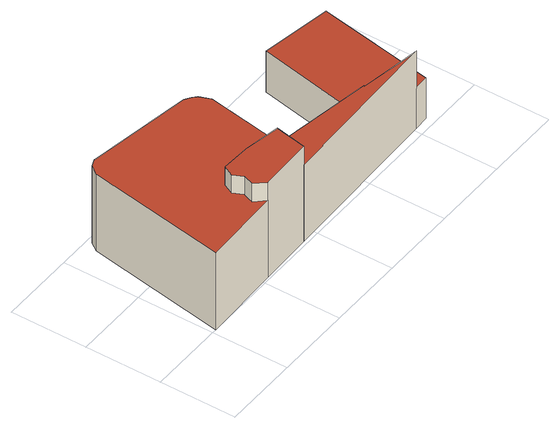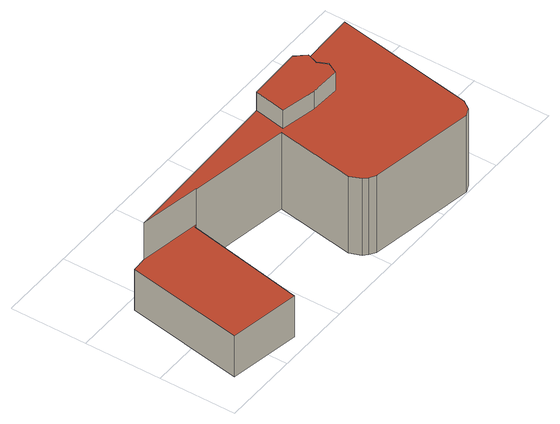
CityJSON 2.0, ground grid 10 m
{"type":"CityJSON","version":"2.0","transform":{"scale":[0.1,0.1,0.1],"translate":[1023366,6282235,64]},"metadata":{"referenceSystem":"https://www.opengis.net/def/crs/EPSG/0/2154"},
"CityObjects":{
"building1":{"type":"Building","attributes":{"rf_extrusion_mode":"standard","rf_force_lod11":false,"rf_h_ground":64.6,"rf_h_pc_98p":0,"rf_h_roof_50p":75.91,"rf_h_roof_70p":75.93,"rf_h_roof_max":78.58,"rf_h_roof_min":70.6,"rf_is_glass_roof":false,"rf_nodata_frac":0.00286,"rf_nodata_r":0,"rf_pc_select":"PREFERRED_AND_LATEST","rf_pc_year":2025,"rf_pointcloud_unusable":false,"rf_pt_density":27.08,"rf_ridgelines":0,"rf_rmse_lod22":0.601,"rf_roof_planes":18,"rf_roof_type":"slanted","rf_success":true,"rf_t_run":519,"rf_volume_lod22":5259.78},"children":["building1-1"]},
"building1-1":{"type":"BuildingPart","parents":["building1"],"geometry":[{"type":"Solid","lod":"2.2","boundaries":[[[[0,1,2,3,4,5,6,7,8,9,10,11,12,13,14,15,16,17]],[[18,14,13,19]],[[20,16,15,21]],[[22,4,3,23]],[[23,3,2,24]],[[24,2,1,25]],[[19,13,12,26]],[[21,15,14,18]],[[27,6,5,28]],[[29,10,9,30]],[[31,7,6,27]],[[32,33,34,35]],[[35,34,11,10,29]],[[36,8,7,31]],[[30,9,8,36]],[[28,5,4,22]],[[37,38,39,40]],[[40,39,41,42]],[[43,20,33,32]],[[44,17,16,20,43]],[[38,0,17,44]],[[42,41,45,46]],[[26,12,11,34]],[[46,45,47,48]],[[49,50,51,52]],[[48,47,50,49]],[[52,51,25,53]],[[53,25,1,0,38,37]],[[26,34,33,20,21,18,19]],[[25,51,50,47,45,41,39,38,44,43,32,35,29,30,36,31,27,28,22,23,24]],[[53,37,40,42,46,48,49,52]]]],"semantics":{"surfaces":[{"type":"GroundSurface"},{"type":"WallSurface","on_footprint_edge":true},{"type":"WallSurface","on_footprint_edge":false},{"type":"RoofSurface","rf_azimuth":143.02,"rf_h_roof_50p":70.63,"rf_h_roof_70p":70.64,"rf_h_roof_max":75.95,"rf_h_roof_min":70.62,"rf_slope":0.0713},{"type":"RoofSurface","rf_azimuth":261.29,"rf_h_roof_50p":75.93,"rf_h_roof_70p":75.93,"rf_h_roof_max":78.57,"rf_h_roof_min":75.91,"rf_slope":0.0656},{"type":"RoofSurface","rf_azimuth":350.6,"rf_h_roof_50p":78.56,"rf_h_roof_70p":78.56,"rf_h_roof_max":78.57,"rf_h_roof_min":78.55,"rf_slope":0.235}],"values":[[0,1,1,1,1,1,1,1,1,1,1,2,1,1,1,1,2,2,2,1,1,2,1,2,2,2,2,1,3,4,5]]}}]}
},
"vertices":[
[181,5,6],[110,3,6],[6,0,6],[37,182,6],[45,194,6],[55,198,6],[193,175,6],[201,170,6],[206,165,6],[212,150,6],[195,48,6],[326,26,6],[329,26,6],[359,181,6],[451,165,6],[424,12,6],[405,11,6],[182,5,6],[451,165,66],[359,181,66],[405,11,66],[424,12,66],[45,194,119],[37,182,119],[6,0,119],[110,3,119],[329,26,66],[193,175,119],[55,198,119],[195,48,119],[212,150,119],[201,170,119],[325,25,119],[325,25,66],[326,26,66],[326,26,119],[206,165,119],[181,5,146],[181,5,119],[189,46,119],[189,46,146],[143,55,119],[143,55,145],[405,11,120],[182,5,119],[104,57,119],[104,57,145],[97,43,119],[97,43,146],[103,30,146],[103,30,119],[98,16,119],[98,16,146],[110,3,146]
]}
